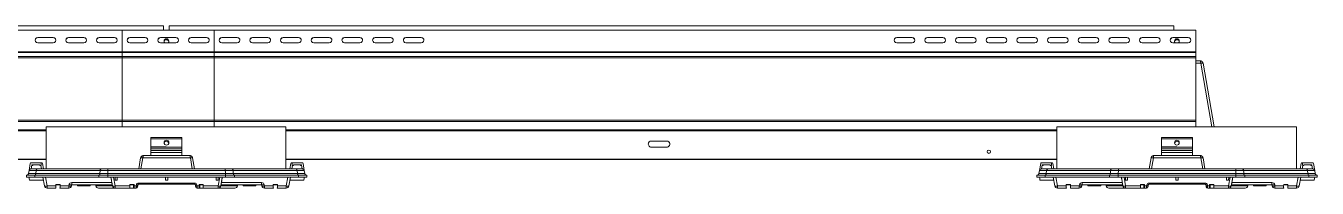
# Model space of a CAD drawing. Header units: inches. Extents: x 1518 to 2565, y 62 to 679.
# Drawn here: x 2321.6 to 2405.8, y 456 to 466.6 of the extents above; entities that cross this region are included whole.
import ezdxf

# ---------------------------------------------------------------- set-up
doc = ezdxf.new("R2010")
doc.units = ezdxf.units.IN
doc.header["$LTSCALE"] = 50
doc.header["$MEASUREMENT"] = 0
for name, color, linetype, lineweight in [('E2-ECOFEET', 254, 'Continuous', 5), ('ECOFEET', 254, 'Continuous', 5), ('TEXT', 1, 'Continuous', 20)]:
    doc.layers.add(name, color=color, linetype=linetype, lineweight=lineweight)

# ---------------------------------------------------------------- blocks, each defined once
blk = doc.blocks.new('Z1')
at = {"layer": 'ECOFEET', "color": 1, "linetype": 'Continuous'}
for p, q in [((193.871, -0.765), (192.871, -0.765)), ((195.871, -0.765), (194.871, -0.765)), ((197.871, -0.765), (196.871, -0.765)), ((199.871, -0.765), (198.871, -0.765)), ((201.871, -0.765), (200.871, -0.765)), ((203.871, -0.765), (202.871, -0.765)), ((205.871, -0.765), (204.871, -0.765)), ((207.871, -0.765), (206.871, -0.765)), ((209.871, -0.765), (208.871, -0.765)), ((211.871, -0.765), (210.871, -0.765)), ((213.871, -0.765), (212.871, -0.765)), ((215.871, -0.765), (214.871, -0.765)), ((217.871, -0.765), (216.871, -0.765)), ((249.871, -0.765), (248.871, -0.765)), ((251.871, -0.765), (250.871, -0.765)), ((253.871, -0.765), (252.871, -0.765)), ((255.871, -0.765), (254.871, -0.765)), ((257.871, -0.765), (256.871, -0.765)), ((259.871, -0.765), (258.871, -0.765)), ((261.871, -0.765), (260.871, -0.765)), ((263.871, -0.765), (262.871, -0.765)), ((265.871, -0.765), (264.871, -0.765)), ((267.871, -0.765), (266.871, -0.765)), ((134.371, -1.696), (204.371, -1.696)), ((204.371, -1.747), (134.371, -1.747)), ((134.371, -2.001), (204.371, -2.001)), ((204.371, -2.081), (134.371, -2.081)), ((198.371, -1.696), (268.371, -1.696)), ((268.371, -1.747), (198.371, -1.747)), ((198.371, -2.001), (268.371, -2.001)), ((268.371, -2.081), (198.371, -2.081)), ((268.371, -2.281), (268.649, -2.281)), ((134.371, -6.147), (204.371, -6.147)), ((204.371, -6.241), (134.371, -6.241)), ((198.371, -6.147), (268.371, -6.147)), ((268.371, -6.241), (198.371, -6.241)), ((143.174, -6.772), (193.424, -6.772)), ((193.424, -6.832), (143.174, -6.832)), ((200.246, -7.368), (202.266, -7.368)), ((209.049, -6.772), (259.299, -6.772)), ((259.299, -6.832), (209.049, -6.832)), ((266.121, -7.368), (268.141, -7.368)), ((200.246, -7.899), (202.266, -7.899)), ((200.246, -7.903), (202.266, -7.903)), ((200.246, -8.021), (202.266, -8.021)), ((200.246, -8.114), (202.266, -8.114)), ((200.246, -8.253), (202.266, -8.253)), ((202.266, -7.899), (202.266, -7.903)), ((202.266, -7.903), (202.266, -8.021)), ((202.266, -8.021), (202.266, -8.114)), ((254.899, -8.304), (254.843, -8.304)), ((266.121, -7.899), (268.141, -7.899)), ((266.121, -7.903), (268.141, -7.903)), ((266.121, -8.021), (268.141, -8.021)), ((266.121, -8.114), (268.141, -8.114)), ((266.121, -8.253), (268.141, -8.253)), ((268.141, -7.899), (268.141, -7.903)), ((268.141, -7.903), (268.141, -8.021)), ((268.141, -8.021), (268.141, -8.114)), ((193.424, -8.694), (143.174, -8.694)), ((193.424, -8.705), (143.174, -8.705)), ((192.439, -9.326), (192.482, -9.087)), ((192.531, -9.046), (192.952, -9.046)), ((193.064, -9.089), (193.106, -9.326)), ((193.089, -9.046), (193.088, -8.97)), ((193.233, -9.326), (193.168, -8.962)), ((199.761, -8.451), (202.774, -8.451)), ((259.299, -8.694), (209.049, -8.694)), ((259.299, -8.705), (209.049, -8.705)), ((209.303, -9.326), (209.367, -8.962)), ((209.471, -9.089), (209.429, -9.326)), ((209.446, -9.046), (209.448, -8.97)), ((210.004, -9.046), (209.583, -9.046)), ((210.096, -9.326), (210.054, -9.087)), ((258.314, -9.326), (258.357, -9.087)), ((258.406, -9.046), (258.827, -9.046)), ((258.939, -9.089), (258.981, -9.326)), ((258.964, -9.046), (258.963, -8.97)), ((259.108, -9.326), (259.043, -8.962)), ((265.636, -8.451), (268.649, -8.451)), ((275.178, -9.326), (275.242, -8.962)), ((275.346, -9.089), (275.304, -9.326)), ((275.321, -9.046), (275.323, -8.97)), ((275.879, -9.046), (275.458, -9.046)), ((275.971, -9.326), (275.929, -9.087)), ((192.422, -9.326), (192.833, -9.326)), ((258.297, -9.326), (258.708, -9.326)), ((194.317, -10.364), (194.045, -10.364)), ((196.138, -10.434), (196.139, -10.354)), ((197.911, -10.576), (198.876, -10.576)), ((198.883, -10.576), (198.877, -10.496)), ((199.149, -10.364), (198.878, -10.364)), ((199.101, -10.576), (199.1, -10.364)), ((199.15, -10.496), (199.143, -10.576)), ((203.156, -10.431), (203.144, -10.367)), ((203.243, -10.367), (203.254, -10.431)), ((203.385, -10.431), (203.254, -10.431)), ((203.392, -10.576), (203.385, -10.496)), ((203.657, -10.364), (203.386, -10.364)), ((203.434, -10.576), (203.435, -10.364)), ((203.659, -10.496), (203.652, -10.576)), ((203.659, -10.576), (204.624, -10.576)), ((206.396, -10.354), (206.397, -10.434)), ((206.924, -10.434), (206.926, -10.354)), ((207.456, -10.354), (207.461, -10.358)), ((208.218, -10.431), (207.646, -10.431)), ((207.646, -10.576), (207.646, -10.431)), ((207.646, -10.576), (208.217, -10.576)), ((208.224, -10.576), (208.217, -10.496)), ((208.217, -10.576), (208.224, -10.576)), ((208.49, -10.364), (208.219, -10.364)), ((260.192, -10.364), (259.92, -10.364)), ((262.013, -10.434), (262.014, -10.354)), ((263.786, -10.576), (264.751, -10.576)), ((264.758, -10.576), (264.752, -10.496)), ((265.024, -10.364), (264.753, -10.364)), ((264.976, -10.576), (264.975, -10.364)), ((265.025, -10.496), (265.018, -10.576)), ((269.031, -10.431), (269.019, -10.367)), ((269.118, -10.367), (269.129, -10.431)), ((269.26, -10.431), (269.129, -10.431)), ((269.267, -10.576), (269.26, -10.496)), ((269.532, -10.364), (269.261, -10.364)), ((269.309, -10.576), (269.31, -10.364)), ((269.534, -10.496), (269.527, -10.576)), ((269.534, -10.576), (270.499, -10.576)), ((272.271, -10.354), (272.272, -10.434)), ((272.799, -10.434), (272.801, -10.354)), ((273.331, -10.354), (273.336, -10.358)), ((274.093, -10.431), (273.521, -10.431)), ((273.521, -10.576), (273.521, -10.431)), ((273.521, -10.576), (274.092, -10.576)), ((274.099, -10.576), (274.092, -10.496)), ((274.092, -10.576), (274.099, -10.576)), ((274.365, -10.364), (274.094, -10.364))]:
    blk.add_line(p, q, dxfattribs=at)
for points in [[(204.371, -6.576), (204.371, -6.241), (204.371, -6.147), (204.371, -2.081), (204.371, -2.001), (204.371, -1.747), (204.371, -1.696), (204.371, -0.284), (134.371, -0.284), (134.371, -1.696), (134.371, -1.747), (134.371, -2.001), (134.371, -2.081), (134.371, -6.147), (134.371, -6.241), (134.371, -6.576)], [(135.559, -0.284), (135.559, 0), (201.059, 0), (201.059, -0.284)], [(268.371, -6.576), (268.371, -6.241), (268.371, -6.147), (268.371, -2.081), (268.371, -2.001), (268.371, -1.747), (268.371, -1.696), (268.371, -0.284), (198.371, -0.284), (198.371, -1.696), (198.371, -1.747), (198.371, -2.001), (198.371, -2.081), (198.371, -6.147), (198.371, -6.241), (198.371, -6.576)], [(201.434, -0.284), (201.434, 0), (266.934, 0), (266.934, -0.284)], [(269.418, -6.576), (268.689, -2.438), (268.371, -2.438)], [(193.424, -9.326), (193.424, -6.576), (209.049, -6.576), (209.049, -9.326)], [(259.299, -9.326), (259.299, -6.576), (274.924, -6.576), (274.924, -9.326)], [(232.871, -7.504), (233.871, -7.504), (233.871, -7.509)], [(200.246, -8.451), (200.246, -8.253), (200.246, -8.114), (200.246, -8.021), (200.246, -7.903), (200.246, -7.899), (200.246, -7.861)], [(202.266, -8.114), (202.266, -8.253), (202.266, -8.451)], [(266.121, -8.451), (266.121, -8.253), (266.121, -8.114), (266.121, -8.021), (266.121, -7.903), (266.121, -7.899), (266.121, -7.861)], [(268.141, -8.114), (268.141, -8.253), (268.141, -8.451)], [(192.377, -8.962), (192.294, -9.433), (192.26, -9.624)], [(193.119, -8.921), (193.038, -8.921), (192.426, -8.921)], [(202.94, -9.326), (202.813, -8.608), (199.722, -8.608), (199.595, -9.326)], [(209.416, -8.921), (209.498, -8.921), (210.109, -8.921)], [(210.158, -8.962), (210.241, -9.433), (210.275, -9.624)], [(258.252, -8.962), (258.169, -9.433), (258.135, -9.624)], [(258.994, -8.921), (258.913, -8.921), (258.301, -8.921)], [(268.815, -9.326), (268.688, -8.608), (265.597, -8.608), (265.47, -9.326)], [(275.291, -8.921), (275.373, -8.921), (275.984, -8.921)], [(276.033, -8.962), (276.116, -9.433), (276.15, -9.624)], [(194.043, -10.576), (193.473, -10.576), (193.473, -10.431), (193.371, -9.856)], [(197.442, -9.433), (197.432, -9.624), (205.103, -9.624)], [(197.442, -9.326), (205.093, -9.326), (205.093, -9.433)], [(197.902, -9.856), (197.904, -10.051), (198.043, -10.051), (198.045, -9.856)], [(201.196, -9.856), (201.198, -10.051), (201.337, -10.051), (201.339, -9.856)], [(204.49, -9.856), (204.492, -10.051), (204.631, -10.051), (204.633, -9.856)], [(205.093, -9.326), (205.539, -9.326), (209.702, -9.326), (210.113, -9.326)], [(209.164, -9.856), (209.062, -10.431), (209.062, -10.576), (208.492, -10.576)], [(259.918, -10.576), (259.348, -10.576), (259.348, -10.431), (259.246, -9.856)], [(263.317, -9.433), (263.307, -9.624), (270.978, -9.624)], [(263.317, -9.326), (270.968, -9.326), (270.968, -9.433)], [(263.777, -9.856), (263.779, -10.051), (263.918, -10.051), (263.92, -9.856)], [(267.071, -9.856), (267.073, -10.051), (267.212, -10.051), (267.214, -9.856)], [(270.365, -9.856), (270.367, -10.051), (270.506, -10.051), (270.508, -9.856)], [(270.968, -9.326), (271.414, -9.326), (275.577, -9.326), (275.988, -9.326)], [(275.039, -9.856), (274.937, -10.431), (274.937, -10.576), (274.367, -10.576)], [(194.317, -10.431), (194.316, -10.344), (194.045, -10.344), (194.045, -10.431)], [(194.318, -10.576), (194.889, -10.576), (194.889, -10.431)], [(195.609, -10.354), (195.611, -10.434), (195.461, -10.434), (195.459, -10.354)], [(195.611, -10.434), (196.138, -10.434), (196.288, -10.434), (196.289, -10.354)], [(207.076, -10.354), (207.074, -10.434), (206.924, -10.434), (206.397, -10.434), (206.247, -10.434), (206.246, -10.354)], [(208.49, -10.431), (208.49, -10.344), (208.219, -10.344), (208.218, -10.431)], [(260.192, -10.431), (260.191, -10.344), (259.92, -10.344), (259.92, -10.431)], [(260.193, -10.576), (260.764, -10.576), (260.764, -10.431)], [(261.484, -10.354), (261.486, -10.434), (261.336, -10.434), (261.334, -10.354)], [(261.486, -10.434), (262.013, -10.434), (262.163, -10.434), (262.164, -10.354)], [(272.951, -10.354), (272.949, -10.434), (272.799, -10.434), (272.272, -10.434), (272.122, -10.434), (272.121, -10.354)], [(274.365, -10.431), (274.365, -10.344), (274.094, -10.344), (274.093, -10.431)]]:
    blk.add_lwpolyline(points, dxfattribs=at)
for points in [[(192.699, -0.94, -0.414483), (192.871, -0.77), (193.871, -0.77, -0.414491), (194.043, -0.94)], [(193.871, -0.77), (193.871, -0.765, -1.008779), (193.871, -1.105), (192.871, -1.105, -1.008762), (192.871, -0.765), (192.871, -0.77)], [(194.699, -0.94, -0.414491), (194.871, -0.77), (195.871, -0.77, -0.414491), (196.043, -0.94)], [(194.871, -0.77), (194.871, -0.765, 1.00878), (194.871, -1.105), (195.871, -1.105, 1.008779), (195.871, -0.765), (195.871, -0.77)], [(196.699, -0.94, -0.414533), (196.871, -0.77), (197.871, -0.77, -0.414483), (198.043, -0.94)], [(197.871, -0.77), (197.871, -0.765, -1.008761), (197.871, -1.105), (196.871, -1.105, -1.00878), (196.871, -0.765), (196.871, -0.77)], [(198.699, -0.94, -0.414483), (198.871, -0.77), (199.871, -0.77, -0.414533), (200.043, -0.94)], [(199.871, -0.77), (199.871, -0.765, -1.008779), (199.871, -1.105), (198.871, -1.105, -1.008762), (198.871, -0.765), (198.871, -0.77)], [(200.699, -0.94, -0.414491), (200.871, -0.77), (201.871, -0.77, -0.414491), (202.043, -0.94)], [(201.871, -0.77), (201.871, -0.765, -1.008779), (201.871, -1.105), (200.871, -1.105, -1.00878), (200.871, -0.765), (200.871, -0.77)], [(202.699, -0.94, -0.414491), (202.871, -0.77), (203.871, -0.77, -0.414483), (204.043, -0.94)], [(203.871, -0.77), (203.871, -0.765, -1.008761), (203.871, -1.105), (202.871, -1.105, -1.00878), (202.871, -0.765), (202.871, -0.77)], [(204.699, -0.94, -0.414533), (204.871, -0.77), (205.871, -0.77, -0.414533), (206.043, -0.94)], [(204.871, -0.77), (204.871, -0.765, 1.00878), (204.871, -1.105), (205.871, -1.105, 1.008779), (205.871, -0.765), (205.871, -0.77)], [(206.699, -0.94, -0.414483), (206.871, -0.77), (207.871, -0.77, -0.414491), (208.043, -0.94)], [(207.871, -0.77), (207.871, -0.765, -1.008779), (207.871, -1.105), (206.871, -1.105, -1.008762), (206.871, -0.765), (206.871, -0.77)], [(208.699, -0.94, -0.414491), (208.871, -0.77), (209.871, -0.77, -0.414491), (210.043, -0.94)], [(209.871, -0.77), (209.871, -0.765, -1.008779), (209.871, -1.105), (208.871, -1.105, -1.00878), (208.871, -0.765), (208.871, -0.77)], [(210.699, -0.94, -0.414533), (210.871, -0.77), (211.871, -0.77, -0.414483), (212.043, -0.94)], [(211.871, -0.77), (211.871, -0.765, -1.008761), (211.871, -1.105), (210.871, -1.105, -1.00878), (210.871, -0.765), (210.871, -0.77)], [(212.699, -0.94, -0.414483), (212.871, -0.77), (213.871, -0.77, -0.414533), (214.043, -0.94)], [(213.871, -0.77), (213.871, -0.765, -1.008779), (213.871, -1.105), (212.871, -1.105, -1.008762), (212.871, -0.765), (212.871, -0.77)], [(214.699, -0.94, -0.414491), (214.871, -0.77), (215.871, -0.77, -0.414491), (216.043, -0.94)], [(215.871, -0.77), (215.871, -0.765, -1.008779), (215.871, -1.105), (214.871, -1.105, -1.00878), (214.871, -0.765), (214.871, -0.77)], [(216.699, -0.94, -0.414491), (216.871, -0.77), (217.871, -0.77, -0.414483), (218.043, -0.94)], [(217.871, -0.77), (217.871, -0.765, -1.008761), (217.871, -1.105), (216.871, -1.105, -1.00878), (216.871, -0.765), (216.871, -0.77)], [(248.699, -0.94, -0.414441), (248.871, -0.77), (249.871, -0.77, -0.414525), (250.043, -0.94)], [(249.871, -0.77), (249.871, -0.765, -1.008752), (249.871, -1.105), (248.871, -1.105, -1.008753), (248.871, -0.765), (248.871, -0.77)], [(250.699, -0.94, -0.414521), (250.871, -0.77), (251.871, -0.77, -0.414541), (252.043, -0.94)], [(251.871, -0.77), (251.871, -0.765, -1.008807), (251.871, -1.105), (250.871, -1.105, -1.008789), (250.871, -0.765), (250.871, -0.77)], [(252.699, -0.94, -0.414541), (252.871, -0.77), (253.871, -0.77, -0.414441), (254.043, -0.94)], [(253.871, -0.77), (253.871, -0.765, -1.008752), (253.871, -1.105), (252.871, -1.105, -1.008808), (252.871, -0.765), (252.871, -0.77)], [(254.699, -0.94, -0.414441), (254.871, -0.77), (255.871, -0.77, -0.414541), (256.043, -0.94)], [(255.871, -0.77), (255.871, -0.765, -1.008807), (255.871, -1.105), (254.871, -1.105, -1.008753), (254.871, -0.765), (254.871, -0.77)], [(256.699, -0.94, -0.414541), (256.871, -0.77), (257.871, -0.77, -0.414521), (258.043, -0.94)], [(257.871, -0.77), (257.871, -0.765, -1.008788), (257.871, -1.105), (256.871, -1.105, -1.008808), (256.871, -0.765), (256.871, -0.77)], [(258.699, -0.94, -0.414525), (258.871, -0.77), (259.871, -0.77, -0.414441), (260.043, -0.94)], [(259.871, -0.77), (259.871, -0.765, -1.008752), (259.871, -1.105), (258.871, -1.105, -1.008753), (258.871, -0.765), (258.871, -0.77)], [(260.699, -0.94, -0.414441), (260.871, -0.77), (261.871, -0.77, -0.414541), (262.043, -0.94)], [(261.871, -0.77), (261.871, -0.765, -1.008807), (261.871, -1.105), (260.871, -1.105, -1.008753), (260.871, -0.765), (260.871, -0.77)], [(262.699, -0.94, -0.414541), (262.871, -0.77), (263.871, -0.77, -0.414441), (264.043, -0.94)], [(263.871, -0.77), (263.871, -0.765, -1.00877), (263.871, -1.105), (262.871, -1.105, -1.008808), (262.871, -0.765), (262.871, -0.77)], [(264.699, -0.94, -0.414525), (264.871, -0.77), (265.871, -0.77, -0.414525), (266.043, -0.94)], [(265.871, -0.77), (265.871, -0.765, -1.008752), (265.871, -1.105), (264.871, -1.105, -1.008753), (264.871, -0.765), (264.871, -0.77)], [(266.699, -0.94, -0.414441), (266.871, -0.77), (267.871, -0.77, -0.414541), (268.043, -0.94)], [(267.871, -0.77), (267.871, -0.765, -1.008807), (267.871, -1.105), (266.871, -1.105, -1.008771), (266.871, -0.765), (266.871, -0.77)], [(268.689, -2.438, -0.163156), (268.836, -2.438), (269.566, -6.576)], [(233.871, -7.504, -1.009276), (233.871, -7.906), (232.871, -7.906, -1.009276), (232.871, -7.504), (232.871, -7.509)], [(232.668, -7.71, -0.414213), (232.871, -7.509), (233.871, -7.509, -0.414213), (234.074, -7.71)], [(192.481, -9.089, 0.414431), (192.55, -9.071, -0.267949), (192.593, -9.046)], [(193.089, -9.046, -0.767327), (192.996, -9.071, 0.267949), (192.952, -9.046)], [(199.447, -9.326), (199.574, -8.608, -0.163144), (199.722, -8.608)], [(202.813, -8.608, -0.163144), (202.961, -8.608), (203.088, -9.326)], [(209.446, -9.046, 0.767327), (209.54, -9.071, -0.267949), (209.583, -9.046)], [(210.054, -9.089, -0.414431), (209.986, -9.071, 0.267949), (209.942, -9.046)], [(258.356, -9.089, 0.414431), (258.425, -9.071, -0.267949), (258.468, -9.046)], [(258.964, -9.046, -0.767327), (258.871, -9.071, 0.267949), (258.827, -9.046)], [(265.322, -9.326), (265.449, -8.608, -0.163152), (265.597, -8.608)], [(268.688, -8.608, -0.163152), (268.836, -8.608), (268.963, -9.326)], [(275.321, -9.046, 0.767327), (275.415, -9.071, -0.267949), (275.458, -9.046)], [(275.929, -9.089, -0.414431), (275.861, -9.071, 0.267949), (275.817, -9.046)], [(197.637, -9.856), (197.739, -10.431), (196.651, -10.431, 0.364125), (196.823, -10.576), (197.911, -10.576), (197.911, -10.431), (197.809, -9.856)], [(204.726, -9.856), (204.624, -10.431), (204.624, -10.576), (205.712, -10.576, 0.364125), (205.884, -10.431), (204.797, -10.431), (204.898, -9.856)], [(263.512, -9.856), (263.614, -10.431), (262.526, -10.431, 0.364126), (262.698, -10.576), (263.786, -10.576), (263.786, -10.431), (263.684, -9.856)], [(270.601, -9.856), (270.499, -10.431), (270.499, -10.576), (271.587, -10.576, 0.364078), (271.759, -10.431), (270.672, -10.431), (270.773, -9.856)], [(195.074, -10.358), (195.079, -10.354), (195.079, -10.21), (197.695, -10.21, -0.163366), (197.699, -10.21)], [(195.079, -10.354), (197.72, -10.354, -0.364538), (197.725, -10.358), (196.675, -10.358, 0.36343), (196.67, -10.354)], [(196.637, -10.354), (196.651, -10.431, 0.105729), (196.651, -10.431), (196.637, -10.354)], [(205.865, -10.354, 0.364271), (205.86, -10.358), (204.81, -10.358, -0.364224), (204.815, -10.354), (207.456, -10.354), (207.456, -10.21), (204.841, -10.21, 0.163099), (204.836, -10.21)], [(205.898, -10.354), (205.884, -10.431, 0.105729), (205.885, -10.431), (205.898, -10.354)], [(260.949, -10.358), (260.954, -10.354), (260.954, -10.21), (263.57, -10.21, -0.163135), (263.574, -10.21)], [(260.954, -10.354), (263.595, -10.354, -0.364809), (263.6, -10.358), (262.55, -10.358, 0.363127), (262.545, -10.354)], [(262.512, -10.354), (262.526, -10.431, 0.105387), (262.526, -10.431), (262.512, -10.354)], [(271.74, -10.354, 0.364809), (271.735, -10.358), (270.685, -10.358, -0.364182), (270.69, -10.354), (273.331, -10.354), (273.331, -10.21), (270.716, -10.21, 0.162762), (270.711, -10.21)], [(271.773, -10.354), (271.759, -10.431, 0.107436), (271.76, -10.431), (271.773, -10.354)]]:
    blk.add_lwpolyline(points, format="xyb", dxfattribs=at)
for points in [[(200.246, -7.861), (200.246, -7.368), (200.246, -7.283), (202.266, -7.283), (202.266, -7.368), (202.266, -7.861), (202.266, -7.899)], [(266.121, -7.861), (266.121, -7.368), (266.121, -7.283), (268.141, -7.283), (268.141, -7.368), (268.141, -7.861), (268.141, -7.899)], [(203.095, -10.243), (203.095, -10.326), (199.44, -10.326), (199.44, -10.243)], [(268.97, -10.243), (268.97, -10.326), (265.315, -10.326), (265.315, -10.243)]]:
    blk.add_lwpolyline(points, close=True, dxfattribs=at)
at = {"layer": 'ECOFEET', "color": 1, "linetype": 'Continuous', "flags": 128}
for points in [[(196.92, -9.624), (196.917, -9.645), (196.912, -9.666), (196.905, -9.684), (196.897, -9.7), (196.888, -9.713), (196.877, -9.723), (196.866, -9.729), (196.854, -9.731), (192.667, -9.731), (192.679, -9.729), (192.69, -9.723), (192.7, -9.713), (192.71, -9.7), (192.718, -9.684), (192.725, -9.666), (192.729, -9.645), (192.732, -9.624), (192.766, -9.433)], [(192.732, -9.624), (196.92, -9.624), (196.929, -9.433), (196.932, -9.412), (196.937, -9.391), (196.944, -9.372), (196.952, -9.356), (196.962, -9.343), (196.973, -9.334), (196.984, -9.328), (196.996, -9.326), (192.833, -9.326), (192.821, -9.328), (192.809, -9.334), (192.799, -9.343), (192.789, -9.356), (192.781, -9.372), (192.774, -9.391), (192.769, -9.412), (192.766, -9.433), (196.929, -9.433)], [(193.199, -9.856), (193.301, -10.431), (193.305, -10.436), (193.315, -10.44), (193.331, -10.443), (193.353, -10.443), (193.379, -10.443), (193.408, -10.44), (193.44, -10.436), (193.473, -10.431), (194.045, -10.431), (194.044, -10.465), (194.044, -10.496), (194.044, -10.523), (194.044, -10.546), (194.044, -10.562), (194.043, -10.573), (194.043, -10.576), (194.051, -10.576), (194.044, -10.496)], [(205.539, -9.326), (205.551, -9.328), (205.562, -9.334), (205.573, -9.343), (205.583, -9.356), (205.591, -9.372), (205.598, -9.391), (205.603, -9.412), (205.606, -9.433), (209.769, -9.433)], [(205.615, -9.624), (205.618, -9.645), (205.623, -9.666), (205.63, -9.684), (205.638, -9.7), (205.647, -9.713), (205.658, -9.723), (205.669, -9.729), (205.681, -9.731), (209.868, -9.731), (209.869, -9.856)], [(209.336, -9.856), (209.235, -10.431), (209.23, -10.436), (209.22, -10.44), (209.204, -10.443), (209.182, -10.443), (209.156, -10.443), (209.127, -10.44), (209.095, -10.436), (209.062, -10.431), (208.49, -10.431), (208.491, -10.461), (208.491, -10.489), (208.491, -10.513), (208.491, -10.535), (208.491, -10.553), (208.492, -10.565), (208.492, -10.573), (208.492, -10.576), (208.484, -10.576), (208.491, -10.496)], [(209.702, -9.326), (209.714, -9.328), (209.726, -9.334), (209.736, -9.343), (209.746, -9.356), (209.754, -9.372), (209.761, -9.391), (209.766, -9.412), (209.769, -9.433), (209.803, -9.624)], [(262.795, -9.624), (262.792, -9.645), (262.787, -9.666), (262.78, -9.684), (262.772, -9.7), (262.763, -9.713), (262.752, -9.723), (262.741, -9.729), (262.729, -9.731), (258.542, -9.731), (258.554, -9.729), (258.565, -9.723), (258.575, -9.713), (258.585, -9.7), (258.593, -9.684), (258.6, -9.666), (258.604, -9.645), (258.607, -9.624), (258.641, -9.433)], [(258.607, -9.624), (262.795, -9.624), (262.804, -9.433), (262.807, -9.412), (262.812, -9.391), (262.819, -9.372), (262.827, -9.356), (262.837, -9.343), (262.848, -9.334), (262.859, -9.328), (262.871, -9.326), (258.708, -9.326), (258.696, -9.328), (258.684, -9.334), (258.674, -9.343), (258.664, -9.356), (258.656, -9.372), (258.649, -9.391), (258.644, -9.412), (258.641, -9.433), (262.804, -9.433)], [(259.074, -9.856), (259.176, -10.431), (259.18, -10.436), (259.19, -10.44), (259.206, -10.443), (259.228, -10.443), (259.254, -10.443), (259.283, -10.44), (259.315, -10.436), (259.348, -10.431), (259.92, -10.431), (259.919, -10.465), (259.919, -10.496), (259.919, -10.523), (259.919, -10.546), (259.919, -10.562), (259.918, -10.573), (259.918, -10.576), (259.926, -10.576), (259.919, -10.496)], [(271.414, -9.326), (271.426, -9.328), (271.437, -9.334), (271.448, -9.343), (271.458, -9.356), (271.466, -9.372), (271.473, -9.391), (271.478, -9.412), (271.481, -9.433), (275.644, -9.433)], [(275.211, -9.856), (275.11, -10.431), (275.105, -10.436), (275.095, -10.44), (275.079, -10.443), (275.057, -10.443), (275.031, -10.443), (275.002, -10.44), (274.97, -10.436), (274.937, -10.431), (274.365, -10.431), (274.366, -10.461), (274.366, -10.489), (274.366, -10.513), (274.366, -10.535), (274.366, -10.553), (274.367, -10.565), (274.367, -10.573), (274.367, -10.576), (274.359, -10.576), (274.366, -10.496)], [(275.577, -9.326), (275.589, -9.328), (275.601, -9.334), (275.611, -9.343), (275.621, -9.356), (275.629, -9.372), (275.636, -9.391), (275.641, -9.412), (275.644, -9.433), (275.678, -9.624)], [(194.318, -10.496), (194.311, -10.576), (194.318, -10.576), (194.318, -10.573), (194.318, -10.565), (194.318, -10.553), (194.318, -10.535), (194.318, -10.513), (194.318, -10.489), (194.317, -10.461), (194.317, -10.431), (194.889, -10.431), (194.902, -10.358), (194.935, -10.364), (194.967, -10.367), (194.996, -10.37), (195.022, -10.37), (195.043, -10.37), (195.06, -10.367), (195.07, -10.364), (195.074, -10.358), (195.061, -10.431), (195.057, -10.436), (195.047, -10.44), (195.03, -10.443), (195.009, -10.443), (194.983, -10.443), (194.954, -10.44), (194.922, -10.436), (194.889, -10.431)], [(197.739, -10.431), (197.743, -10.436), (197.753, -10.44), (197.769, -10.443), (197.791, -10.443), (197.817, -10.443), (197.846, -10.44), (197.878, -10.436), (197.911, -10.431), (198.877, -10.431), (198.877, -10.465), (198.877, -10.496), (198.876, -10.523), (198.876, -10.546), (198.876, -10.562), (198.876, -10.573), (198.876, -10.576), (198.883, -10.576), (199.101, -10.576), (199.143, -10.576), (199.151, -10.576), (199.151, -10.573), (199.151, -10.562), (199.151, -10.546), (199.15, -10.523), (199.15, -10.496), (199.15, -10.465), (199.15, -10.431), (199.149, -10.344), (198.878, -10.344), (198.877, -10.431)], [(199.151, -10.576), (199.27, -10.576), (199.27, -10.573), (199.271, -10.565), (199.272, -10.553), (199.273, -10.535), (199.275, -10.513), (199.277, -10.489), (199.279, -10.461), (199.281, -10.431), (199.15, -10.431)], [(204.797, -10.431), (204.792, -10.436), (204.782, -10.44), (204.766, -10.443), (204.744, -10.443), (204.718, -10.443), (204.689, -10.44), (204.657, -10.436), (204.624, -10.431), (203.658, -10.431)], [(208.217, -10.576), (208.217, -10.573), (208.217, -10.562), (208.217, -10.546), (208.217, -10.523), (208.217, -10.496), (208.218, -10.465), (208.218, -10.431)], [(260.764, -10.431), (260.777, -10.358), (260.81, -10.364), (260.842, -10.367), (260.871, -10.37), (260.897, -10.37), (260.918, -10.37), (260.935, -10.367), (260.945, -10.364), (260.949, -10.358), (260.936, -10.431), (260.932, -10.436), (260.922, -10.44), (260.905, -10.443), (260.884, -10.443), (260.858, -10.443), (260.829, -10.44), (260.797, -10.436), (260.764, -10.431), (260.192, -10.431), (260.193, -10.576), (260.186, -10.576), (260.193, -10.496)], [(263.614, -10.431), (263.618, -10.436), (263.628, -10.44), (263.644, -10.443), (263.666, -10.443), (263.692, -10.443), (263.721, -10.44), (263.753, -10.436), (263.786, -10.431), (264.752, -10.431), (264.752, -10.465), (264.752, -10.496), (264.751, -10.523), (264.751, -10.546), (264.751, -10.562), (264.751, -10.573), (264.751, -10.576), (264.758, -10.576), (264.976, -10.576), (265.018, -10.576), (265.026, -10.576), (265.026, -10.573), (265.026, -10.562), (265.026, -10.546), (265.025, -10.523), (265.025, -10.496), (265.025, -10.465), (265.025, -10.431), (265.024, -10.344), (264.753, -10.344), (264.752, -10.431)], [(265.026, -10.576), (265.145, -10.576), (265.145, -10.573), (265.146, -10.565), (265.147, -10.553), (265.148, -10.535), (265.15, -10.513), (265.151, -10.489), (265.154, -10.461), (265.156, -10.431), (265.025, -10.431)], [(270.672, -10.431), (270.667, -10.436), (270.657, -10.44), (270.641, -10.443), (270.619, -10.443), (270.593, -10.443), (270.564, -10.44), (270.532, -10.436), (270.499, -10.431), (269.533, -10.431)], [(274.092, -10.576), (274.092, -10.573), (274.092, -10.562), (274.092, -10.546), (274.092, -10.523), (274.092, -10.496), (274.093, -10.465), (274.093, -10.431)]]:
    blk.add_lwpolyline(points, dxfattribs=at)
for points in [[(199.379, -10.431), (199.391, -10.367, -0.163136), (199.292, -10.367), (199.281, -10.431, 0.163137), (199.379, -10.431), (199.377, -10.444), (199.375, -10.456), (199.373, -10.467), (199.371, -10.476), (199.37, -10.483), (199.369, -10.489), (199.369, -10.492), (199.368, -10.493)], [(203.167, -10.493), (203.166, -10.492), (203.166, -10.487), (203.164, -10.48), (203.163, -10.471), (203.161, -10.459), (203.158, -10.446), (203.156, -10.431, 0.163137), (203.254, -10.431), (203.257, -10.465), (203.259, -10.496), (203.261, -10.523), (203.263, -10.546), (203.264, -10.562), (203.265, -10.573), (203.265, -10.576), (203.384, -10.576)], [(265.254, -10.431), (265.266, -10.367, -0.163162), (265.167, -10.367), (265.156, -10.431, 0.163119), (265.254, -10.431), (265.252, -10.444), (265.25, -10.456), (265.248, -10.467), (265.246, -10.476), (265.245, -10.483), (265.244, -10.489), (265.244, -10.492), (265.243, -10.493)], [(269.042, -10.493, 0.000447), (269.031, -10.431, 0.163127), (269.129, -10.431), (269.132, -10.465), (269.134, -10.496), (269.136, -10.523), (269.138, -10.546), (269.139, -10.562), (269.14, -10.573), (269.14, -10.576), (269.259, -10.576)]]:
    blk.add_lwpolyline(points, format="xyb", dxfattribs=at)
for points in [[(203.652, -10.576), (203.434, -10.576), (203.392, -10.576), (203.384, -10.576), (203.384, -10.573), (203.384, -10.562), (203.384, -10.546), (203.385, -10.523), (203.385, -10.496), (203.385, -10.465), (203.385, -10.431), (203.386, -10.344), (203.657, -10.344), (203.658, -10.431), (203.658, -10.465), (203.659, -10.496), (203.659, -10.523), (203.659, -10.546), (203.659, -10.562), (203.659, -10.573), (203.659, -10.576)], [(207.474, -10.431), (207.461, -10.358), (207.465, -10.364), (207.476, -10.367), (207.492, -10.37), (207.513, -10.37), (207.539, -10.37), (207.568, -10.367), (207.6, -10.364), (207.633, -10.358), (207.646, -10.431), (207.613, -10.436), (207.581, -10.44), (207.552, -10.443), (207.526, -10.443), (207.505, -10.443), (207.488, -10.44), (207.478, -10.436)], [(269.527, -10.576), (269.309, -10.576), (269.267, -10.576), (269.259, -10.576), (269.259, -10.573), (269.259, -10.562), (269.259, -10.546), (269.26, -10.523), (269.26, -10.496), (269.26, -10.465), (269.26, -10.431), (269.261, -10.344), (269.532, -10.344), (269.533, -10.431), (269.533, -10.465), (269.534, -10.496), (269.534, -10.523), (269.534, -10.546), (269.534, -10.562), (269.534, -10.573), (269.534, -10.576)], [(273.349, -10.431), (273.336, -10.358), (273.34, -10.364), (273.351, -10.367), (273.367, -10.37), (273.388, -10.37), (273.414, -10.37), (273.443, -10.367), (273.475, -10.364), (273.508, -10.358), (273.521, -10.431), (273.488, -10.436), (273.456, -10.44), (273.427, -10.443), (273.401, -10.443), (273.38, -10.443), (273.363, -10.44), (273.353, -10.436)]]:
    blk.add_lwpolyline(points, close=True, dxfattribs=at)
at = {"layer": 'ECOFEET', "color": 1, "linetype": 'Continuous'}
for centre, radius in [((201.256, -7.613), 0.156), ((267.131, -7.613), 0.156), ((254.872, -8.199), 0.109)]:
    blk.add_circle(centre, radius, dxfattribs=at)
for centre, radius, start, end in [((201.256, -1), 0.156, 317.72116, 222.27884), ((201.256, -1.061), 0.157, 11.55633, 168.44367), ((267.131, -1), 0.156, 317.71968, 222.28032), ((267.131, -1.061), 0.157, 11.55594, 168.44406), ((201.256, -7.675), 0.157, 11.55809, 168.44191), ((267.131, -7.675), 0.157, 11.556, 168.444), ((254.871, -8.205), 0.11, 1.80861, 178.19139), ((192.426, -8.971), 0.05, 90, 170), ((192.531, -9.096), 0.05, 90, 170), ((193.038, -8.971), 0.05, 1, 90), ((193.119, -8.971), 0.05, 10, 90), ((209.416, -8.971), 0.05, 90, 170), ((209.498, -8.971), 0.05, 90, 179), ((210.004, -9.096), 0.05, 10, 90), ((210.109, -8.971), 0.05, 10, 90), ((258.301, -8.971), 0.05, 90, 170), ((258.406, -9.096), 0.05, 90, 170), ((258.913, -8.971), 0.05, 1, 90), ((258.994, -8.971), 0.05, 10, 90), ((275.291, -8.971), 0.05, 90, 170), ((275.373, -8.971), 0.05, 90, 179), ((275.879, -9.096), 0.05, 10, 90), ((275.984, -8.971), 0.05, 10, 90), ((193.473, -10.401), 0.175, 190, 270), ((194.889, -10.401), 0.175, 270, 350), ((195.079, -10.39), 0.18, 90, 170), ((196.823, -10.401), 0.175, 190, 270), ((197.911, -10.401), 0.175, 190, 270), ((199.27, -10.476), 0.1, 270, 350), ((199.44, -10.393), 0.15, 90, 170), ((199.44, -10.376), 0.05, 90, 170), ((203.095, -10.393), 0.15, 10, 90), ((203.095, -10.376), 0.05, 10, 90), ((203.194, -10.22), 0.155, 251.47004, 288.52996), ((203.265, -10.476), 0.1, 190, 270), ((204.624, -10.401), 0.175, 270, 350), ((205.712, -10.401), 0.175, 270, 350), ((207.456, -10.39), 0.18, 10, 90), ((207.646, -10.401), 0.175, 190, 270), ((209.062, -10.401), 0.175, 270, 350), ((259.348, -10.401), 0.175, 190, 270), ((260.764, -10.401), 0.175, 270, 350), ((260.954, -10.39), 0.18, 90, 170), ((262.698, -10.401), 0.175, 190, 270), ((263.786, -10.401), 0.175, 190, 270), ((265.145, -10.476), 0.1, 270, 350), ((265.315, -10.393), 0.15, 90, 170), ((265.315, -10.376), 0.05, 90, 170), ((268.97, -10.393), 0.15, 10, 90), ((268.97, -10.376), 0.05, 10, 90), ((269.069, -10.22), 0.155, 251.46803, 288.53197), ((269.14, -10.476), 0.1, 190, 270), ((270.499, -10.401), 0.175, 270, 350), ((271.587, -10.401), 0.175, 270, 350), ((273.331, -10.39), 0.18, 10, 90), ((273.521, -10.401), 0.175, 190, 270), ((274.937, -10.401), 0.175, 270, 350)]:
    blk.add_arc(centre, radius, start, end, dxfattribs=at)
for centre, major_axis, ratio, start_param, end_param in [((197.442, -9.601), (1.002, 0.006), 0.022477, 4.163838, 4.702548), ((197.449, -9.456), (1.001, -0.006), 0.022506, 1.57841, 2.11712), ((205.086, -9.456), (1.001, 0.006), 0.022506, 1.024473, 1.563183), ((205.093, -9.601), (1.002, -0.006), 0.022477, 4.72223, 5.26094), ((263.317, -9.601), (1.002, 0.006), 0.022477, 4.163838, 4.702548), ((263.324, -9.456), (1.001, -0.006), 0.022506, 1.57841, 2.11712), ((270.961, -9.456), (1.001, 0.006), 0.022506, 1.024473, 1.563183), ((270.968, -9.601), (1.002, -0.006), 0.022477, 4.72223, 5.26094), ((196.643, -10.178), (-0.032, 0.18), 0.066145, 2.915175, 3.12985), ((197.688, -10.179), (-0.032, 0.175), 0.067915, 3.129188, 3.173168), ((197.693, -10.178), (-0.032, 0.18), 0.066145, 3.12985, 3.174759), ((204.842, -10.178), (0.032, 0.18), 0.066145, 3.108426, 3.153335), ((204.847, -10.179), (0.032, 0.175), 0.067915, 3.110017, 3.153997), ((205.892, -10.178), (0.032, 0.18), 0.066145, 3.153335, 3.36801), ((262.518, -10.178), (-0.032, 0.18), 0.066145, 2.915175, 3.12985), ((263.563, -10.179), (-0.032, 0.175), 0.067915, 3.129188, 3.173168), ((263.568, -10.178), (-0.032, 0.18), 0.066145, 3.12985, 3.174759), ((270.717, -10.178), (0.032, 0.18), 0.066145, 3.108426, 3.153335), ((270.722, -10.179), (0.032, 0.175), 0.067915, 3.110017, 3.153997), ((271.767, -10.178), (0.032, 0.18), 0.066145, 3.153335, 3.36801)]:
    blk.add_ellipse(centre, major_axis=major_axis, ratio=ratio, start_param=start_param, end_param=end_param, dxfattribs=at)
for points, weights, knots in [([(268.689, -2.438), (268.683, -2.281), (268.649, -2.281), (268.809, -2.281), (268.836, -2.438)], [1, 0.766044443119, 1, 0.766044443119, 1], [0, 0, 0, 1.396263, 1.396263, 2.792527, 2.792527, 2.792527]), ([(199.574, -8.608), (199.602, -8.451), (199.761, -8.451), (199.727, -8.451), (199.722, -8.608)], [1, 0.766044443119, 1, 0.766044443119, 1], [0, 0, 0, 1.396263, 1.396263, 2.792527, 2.792527, 2.792527]), ([(202.813, -8.608), (202.808, -8.451), (202.774, -8.451), (202.934, -8.451), (202.961, -8.608)], [1, 0.766044443119, 1, 0.766044443119, 1], [0, 0, 0, 1.396263, 1.396263, 2.792527, 2.792527, 2.792527]), ([(265.449, -8.608), (265.477, -8.451), (265.636, -8.451), (265.602, -8.451), (265.597, -8.608)], [1, 0.766044443119, 1, 0.766044443119, 1], [0, 0, 0, 1.396263, 1.396263, 2.792527, 2.792527, 2.792527]), ([(268.688, -8.608), (268.683, -8.451), (268.649, -8.451), (268.809, -8.451), (268.836, -8.608)], [1, 0.766044443119, 1, 0.766044443119, 1], [0, 0, 0, 1.396263, 1.396263, 2.792527, 2.792527, 2.792527]), ([(192.134, -9.731), (192.241, -9.729), (192.26, -9.624), (192.259, -9.63), (192.732, -9.624)], [1, 0.771412622063, 1, 0.876010857755, 1], [0, 0, 0, 1.379476, 1.379476, 2.386014, 2.386014, 2.386014]), ([(192.766, -9.433), (192.295, -9.427), (192.294, -9.433), (192.313, -9.326), (192.422, -9.326)], [1, 0.876010857755, 1, 0.766044443119, 1], [0, 0, 0, 1.006537, 1.006537, 2.4028, 2.4028, 2.4028]), ([(210.113, -9.326), (210.223, -9.326), (210.241, -9.433), (210.24, -9.427), (209.769, -9.433)], [1, 0.766044443119, 1, 0.876010857755, 1], [0, 0, 0, 1.396263, 1.396263, 2.4028, 2.4028, 2.4028]), ([(209.803, -9.624), (210.276, -9.63), (210.275, -9.624), (210.294, -9.729), (210.401, -9.731)], [1, 0.876010857755, 1, 0.771412622063, 1], [0, 0, 0, 1.006537, 1.006537, 2.386014, 2.386014, 2.386014]), ([(258.009, -9.731), (258.116, -9.729), (258.135, -9.624), (258.134, -9.63), (258.607, -9.624)], [1, 0.771412622063, 1, 0.876010857755, 1], [0, 0, 0, 1.379476, 1.379476, 2.386014, 2.386014, 2.386014]), ([(258.641, -9.433), (258.17, -9.427), (258.169, -9.433), (258.188, -9.326), (258.297, -9.326)], [1, 0.876010857755, 1, 0.766044443119, 1], [0, 0, 0, 1.006537, 1.006537, 2.4028, 2.4028, 2.4028]), ([(275.988, -9.326), (276.098, -9.326), (276.116, -9.433), (276.115, -9.427), (275.644, -9.433)], [1, 0.766044443119, 1, 0.876010857755, 1], [0, 0, 0, 1.396263, 1.396263, 2.4028, 2.4028, 2.4028]), ([(275.678, -9.624), (276.151, -9.63), (276.15, -9.624), (276.169, -9.729), (276.276, -9.731)], [1, 0.876010857755, 1, 0.771412622063, 1], [0, 0, 0, 1.006537, 1.006537, 2.386014, 2.386014, 2.386014])]:
    blk.add_rational_spline(points, weights, degree=2, knots=knots, dxfattribs=at)
for points, knots in [([(192.666, -9.856), (192.65, -9.856), (192.618, -9.856), (192.574, -9.856), (192.528, -9.856), (192.485, -9.856), (192.456, -9.856), (192.444, -9.856), (192.431, -9.856), (192.405, -9.856), (192.371, -9.856), (192.336, -9.856), (192.304, -9.856), (192.283, -9.856), (192.274, -9.856), (192.265, -9.856), (192.247, -9.856), (192.225, -9.856), (192.203, -9.856), (192.184, -9.856), (192.173, -9.856), (192.168, -9.856), (192.164, -9.856), (192.155, -9.856), (192.145, -9.856), (192.138, -9.856), (192.133, -9.856), (192.132, -9.856), (192.132, -9.856), (192.133, -9.814), (192.134, -9.773), (192.134, -9.731), (192.136, -9.731), (192.139, -9.731), (192.166, -9.731), (192.219, -9.731), (192.306, -9.731), (192.421, -9.731), (192.544, -9.731), (192.631, -9.731), (192.667, -9.731), (192.667, -9.773), (192.666, -9.814), (192.666, -9.856), (194.062, -9.856), (195.457, -9.856), (196.853, -9.856), (196.854, -9.814), (196.854, -9.773), (196.854, -9.731), (196.892, -9.731), (196.968, -9.731), (197.104, -9.731), (197.259, -9.731), (197.374, -9.731), (197.432, -9.731), (199.989, -9.731), (202.546, -9.731), (205.103, -9.731), (205.103, -9.773), (205.103, -9.814), (205.103, -9.856), (202.546, -9.856), (199.989, -9.856), (197.432, -9.856), (197.432, -9.814), (197.432, -9.773), (197.432, -9.731), (197.432, -9.695), (197.432, -9.659), (197.432, -9.624)], [0, 0, 0, 0, 0.200302, 0.400437, 0.562057, 0.820286, 1, 1, 1, 1.200127, 1.400166, 1.561636, 1.819983, 2, 2, 2, 2.19992, 2.399863, 2.561174, 2.819662, 3, 3, 3, 3.199738, 3.399589, 3.560764, 3.819378, 4, 4, 4, 5, 5, 5, 5.115443, 5.230884, 5.395157, 5.559426, 5.72347, 5.887517, 6, 6, 6, 7, 7, 7, 8, 8, 8, 9, 9, 9, 9.214437, 9.431884, 9.712491, 10, 10, 10, 11, 11, 11, 12, 12, 12, 13, 13, 13, 14, 14, 14, 15, 15, 15, 15]), ([(193.233, -10.051), (192.932, -10.051), (192.63, -10.051), (192.328, -10.051), (192.317, -9.986), (192.305, -9.921), (192.294, -9.856), (192.284, -9.856), (192.262, -9.856), (192.233, -9.856), (192.216, -9.856), (192.207, -9.856), (192.201, -9.856), (192.183, -9.856), (192.165, -9.856), (192.15, -9.856), (192.14, -9.856), (192.136, -9.856), (192.134, -9.856)], [0, 0, 0, 0, 1, 1, 1, 2, 2, 2, 2.297965, 2.649009, 3, 3, 3, 3.16744, 3.443997, 3.601747, 3.802471, 4, 4, 4, 4]), ([(196.853, -9.856), (196.869, -9.856), (196.907, -9.856), (196.962, -9.856), (197.02, -9.856), (197.073, -9.856), (197.112, -9.856), (197.131, -9.856), (197.149, -9.856), (197.192, -9.856), (197.252, -9.856), (197.314, -9.856), (197.371, -9.856), (197.412, -9.856), (197.432, -9.856)], [0, 0, 0, 0, 0.180349, 0.438815, 0.600136, 0.800072, 1, 1, 1, 1.180037, 1.438371, 1.599844, 1.79989, 2, 2, 2, 2]), ([(196.996, -9.326), (197.144, -9.326), (197.293, -9.326), (197.442, -9.326), (197.442, -9.362), (197.442, -9.398), (197.442, -9.433), (199.992, -9.433), (202.543, -9.433), (205.093, -9.433), (205.097, -9.497), (205.1, -9.56), (205.103, -9.624), (205.103, -9.659), (205.103, -9.695), (205.103, -9.731), (205.146, -9.731), (205.234, -9.731), (205.376, -9.731), (205.529, -9.731), (205.63, -9.731), (205.681, -9.731), (205.681, -9.773), (205.682, -9.814), (205.682, -9.856), (207.078, -9.856), (208.473, -9.856), (209.869, -9.856), (209.884, -9.856), (209.919, -9.856), (209.965, -9.856), (210.011, -9.856), (210.051, -9.856), (210.078, -9.856), (210.091, -9.856), (210.103, -9.856), (210.132, -9.856), (210.168, -9.856), (210.202, -9.856), (210.232, -9.856), (210.251, -9.856), (210.261, -9.856), (210.269, -9.856), (210.289, -9.856), (210.312, -9.856), (210.334, -9.856), (210.352, -9.856), (210.362, -9.856), (210.367, -9.856), (210.371, -9.856), (210.381, -9.856), (210.391, -9.856), (210.398, -9.856), (210.402, -9.856), (210.403, -9.856), (210.403, -9.856), (210.403, -9.856), (210.402, -9.856), (210.395, -9.856), (210.384, -9.856), (210.37, -9.856), (210.351, -9.856), (210.336, -9.856), (210.328, -9.856), (210.321, -9.856), (210.302, -9.856), (210.272, -9.856), (210.249, -9.856), (210.241, -9.856), (210.23, -9.921), (210.218, -9.986), (210.207, -10.051), (209.905, -10.051), (209.603, -10.051), (209.302, -10.051)], [0, 0, 0, 0, 1, 1, 1, 2, 2, 2, 3, 3, 3, 4, 4, 4, 5, 5, 5, 5.214436, 5.431885, 5.712494, 6, 6, 6, 7, 7, 7, 8, 8, 8, 8.180627, 8.439238, 8.600416, 8.800263, 9, 9, 9, 9.180341, 9.438823, 9.600136, 9.800081, 10, 10, 10, 10.18002, 10.438364, 10.599832, 10.799874, 11, 11, 11, 11.179721, 11.43795, 11.599566, 11.799702, 12, 12, 12, 12.139697, 12.369528, 12.500292, 12.666896, 12.833459, 13, 13, 13, 13.292894, 13.776625, 14, 14, 14, 15, 15, 15, 16, 16, 16, 16]), ([(197.726, -10.358), (197.725, -10.358), (197.725, -10.357), (197.724, -10.355), (197.723, -10.354), (197.721, -10.354), (197.721, -10.354), (197.721, -10.354), (197.72, -10.353), (197.72, -10.351), (197.72, -10.349), (197.719, -10.346), (197.719, -10.342), (197.718, -10.338), (197.717, -10.333), (197.716, -10.327), (197.715, -10.321), (197.713, -10.314), (197.712, -10.307), (197.711, -10.299), (197.709, -10.29), (197.707, -10.281), (197.706, -10.272), (197.704, -10.262), (197.702, -10.252), (197.7, -10.242), (197.698, -10.231), (197.696, -10.221), (197.695, -10.21), (197.674, -10.092), (197.653, -9.974), (197.632, -9.856)], [0, 0, 0, 0, 0.242044, 0.483639, 0.725682, 0.951928, 1, 1, 1, 2, 2, 2, 3, 3, 3, 4, 4, 4, 5, 5, 5, 6, 6, 6, 7, 7, 7, 8, 8, 8, 9, 9, 9, 9]), ([(204.809, -10.358), (204.81, -10.358), (204.81, -10.357), (204.811, -10.355), (204.812, -10.354), (204.814, -10.354), (204.814, -10.354), (204.814, -10.354), (204.815, -10.353), (204.815, -10.351), (204.815, -10.349), (204.816, -10.346), (204.817, -10.342), (204.817, -10.338), (204.818, -10.333), (204.819, -10.327), (204.82, -10.321), (204.822, -10.314), (204.823, -10.307), (204.824, -10.299), (204.826, -10.29), (204.828, -10.281), (204.829, -10.272), (204.831, -10.262), (204.833, -10.252), (204.835, -10.242), (204.837, -10.231), (204.839, -10.221), (204.841, -10.21), (204.861, -10.092), (204.882, -9.974), (204.903, -9.856)], [0, 0, 0, 0, 0.242044, 0.483639, 0.725682, 0.951928, 1, 1, 1, 2, 2, 2, 3, 3, 3, 4, 4, 4, 5, 5, 5, 6, 6, 6, 7, 7, 7, 8, 8, 8, 9, 9, 9, 9]), ([(205.103, -9.856), (205.121, -9.856), (205.166, -9.856), (205.226, -9.856), (205.289, -9.856), (205.345, -9.856), (205.384, -9.856), (205.404, -9.856), (205.421, -9.856), (205.464, -9.856), (205.521, -9.856), (205.578, -9.856), (205.629, -9.856), (205.664, -9.856), (205.682, -9.856)], [0, 0, 0, 0, 0.180358, 0.438821, 0.600134, 0.800072, 1, 1, 1, 1.180039, 1.438373, 1.599849, 1.799888, 2, 2, 2, 2]), ([(205.606, -9.433), (205.609, -9.497), (205.612, -9.56), (205.615, -9.624), (207.011, -9.624), (208.407, -9.624), (209.803, -9.624), (209.804, -9.631), (209.805, -9.638), (209.806, -9.645), (209.807, -9.652), (209.809, -9.659), (209.811, -9.666), (209.813, -9.672), (209.815, -9.678), (209.817, -9.684), (209.82, -9.689), (209.823, -9.695), (209.825, -9.7), (209.828, -9.704), (209.832, -9.709), (209.835, -9.713), (209.838, -9.716), (209.842, -9.719), (209.845, -9.723), (209.849, -9.725), (209.853, -9.727), (209.857, -9.729), (209.86, -9.729), (209.864, -9.73), (209.868, -9.731), (209.905, -9.731), (209.978, -9.731), (210.09, -9.731), (210.199, -9.731), (210.295, -9.731), (210.361, -9.731), (210.396, -9.731), (210.399, -9.731), (210.401, -9.731), (210.402, -9.773), (210.402, -9.814), (210.403, -9.856)], [0, 0, 0, 0, 1, 1, 1, 2, 2, 2, 3, 3, 3, 4, 4, 4, 5, 5, 5, 6, 6, 6, 7, 7, 7, 8, 8, 8, 9, 9, 9, 10, 10, 10, 10.115443, 10.230884, 10.395157, 10.559428, 10.723469, 10.887518, 11, 11, 11, 12, 12, 12, 12]), ([(258.541, -9.856), (258.525, -9.856), (258.493, -9.856), (258.449, -9.856), (258.403, -9.856), (258.36, -9.856), (258.331, -9.856), (258.319, -9.856), (258.306, -9.856), (258.28, -9.856), (258.246, -9.856), (258.211, -9.856), (258.179, -9.856), (258.158, -9.856), (258.149, -9.856), (258.14, -9.856), (258.122, -9.856), (258.1, -9.856), (258.078, -9.856), (258.059, -9.856), (258.048, -9.856), (258.043, -9.856), (258.039, -9.856), (258.03, -9.856), (258.02, -9.856), (258.013, -9.856), (258.008, -9.856), (258.007, -9.856), (258.007, -9.856), (258.008, -9.814), (258.009, -9.773), (258.009, -9.731), (258.011, -9.731), (258.014, -9.731), (258.041, -9.731), (258.094, -9.731), (258.181, -9.731), (258.296, -9.731), (258.419, -9.731), (258.506, -9.731), (258.542, -9.731), (258.542, -9.773), (258.541, -9.814), (258.541, -9.856), (259.937, -9.856), (261.332, -9.856), (262.728, -9.856), (262.729, -9.814), (262.729, -9.773), (262.729, -9.731), (262.767, -9.731), (262.843, -9.731), (262.979, -9.731), (263.134, -9.731), (263.249, -9.731), (263.307, -9.731), (265.864, -9.731), (268.421, -9.731), (270.978, -9.731), (270.978, -9.773), (270.978, -9.814), (270.978, -9.856), (268.421, -9.856), (265.864, -9.856), (263.307, -9.856), (263.307, -9.814), (263.307, -9.773), (263.307, -9.731), (263.307, -9.695), (263.307, -9.659), (263.307, -9.624)], [0, 0, 0, 0, 0.200286, 0.400431, 0.562062, 0.820289, 1, 1, 1, 1.200127, 1.400156, 1.561636, 1.819982, 2, 2, 2, 2.19992, 2.399856, 2.561173, 2.819661, 3, 3, 3, 3.199738, 3.399589, 3.560764, 3.819378, 4, 4, 4, 5, 5, 5, 5.115443, 5.230883, 5.395157, 5.559426, 5.723468, 5.887517, 6, 6, 6, 7, 7, 7, 8, 8, 8, 9, 9, 9, 9.214443, 9.431888, 9.7125, 10, 10, 10, 11, 11, 11, 12, 12, 12, 13, 13, 13, 14, 14, 14, 15, 15, 15, 15]), ([(259.108, -10.051), (258.807, -10.051), (258.505, -10.051), (258.203, -10.051), (258.192, -9.986), (258.18, -9.921), (258.169, -9.856), (258.159, -9.856), (258.137, -9.856), (258.108, -9.856), (258.091, -9.856), (258.082, -9.856), (258.076, -9.856), (258.058, -9.856), (258.04, -9.856), (258.025, -9.856), (258.015, -9.856), (258.011, -9.856), (258.009, -9.856)], [0, 0, 0, 0, 1, 1, 1, 2, 2, 2, 2.297962, 2.649013, 3, 3, 3, 3.167435, 3.443997, 3.601747, 3.802469, 4, 4, 4, 4]), ([(262.728, -9.856), (262.744, -9.856), (262.782, -9.856), (262.837, -9.856), (262.895, -9.856), (262.948, -9.856), (262.987, -9.856), (263.007, -9.856), (263.024, -9.856), (263.067, -9.856), (263.127, -9.856), (263.189, -9.856), (263.246, -9.856), (263.287, -9.856), (263.307, -9.856)], [0, 0, 0, 0, 0.180346, 0.438823, 0.600127, 0.800075, 1, 1, 1, 1.180022, 1.438356, 1.599829, 1.79989, 2, 2, 2, 2]), ([(262.871, -9.326), (263.019, -9.326), (263.168, -9.326), (263.317, -9.326), (263.317, -9.362), (263.317, -9.398), (263.317, -9.433), (265.867, -9.433), (268.418, -9.433), (270.968, -9.433), (270.972, -9.497), (270.975, -9.56), (270.978, -9.624), (270.978, -9.659), (270.978, -9.695), (270.978, -9.731), (271.021, -9.731), (271.109, -9.731), (271.251, -9.731), (271.404, -9.731), (271.505, -9.731), (271.556, -9.731), (271.552, -9.73), (271.548, -9.729), (271.544, -9.729), (271.54, -9.727), (271.537, -9.725), (271.533, -9.723), (271.529, -9.719), (271.526, -9.716), (271.522, -9.713), (271.519, -9.709), (271.516, -9.704), (271.513, -9.7), (271.51, -9.695), (271.508, -9.689), (271.505, -9.684), (271.503, -9.678), (271.5, -9.672), (271.498, -9.666), (271.497, -9.659), (271.495, -9.652), (271.493, -9.645), (271.492, -9.638), (271.491, -9.631), (271.49, -9.624)], [0, 0, 0, 0, 1, 1, 1, 2, 2, 2, 3, 3, 3, 4, 4, 4, 5, 5, 5, 5.214442, 5.431882, 5.712496, 6, 6, 6, 7, 7, 7, 8, 8, 8, 9, 9, 9, 10, 10, 10, 11, 11, 11, 12, 12, 12, 13, 13, 13, 14, 14, 14, 14]), ([(263.601, -10.358), (263.6, -10.358), (263.6, -10.357), (263.599, -10.355), (263.598, -10.354), (263.596, -10.354), (263.596, -10.354), (263.596, -10.354), (263.595, -10.353), (263.595, -10.351), (263.595, -10.349), (263.594, -10.346), (263.594, -10.342), (263.593, -10.338), (263.592, -10.333), (263.591, -10.327), (263.59, -10.321), (263.588, -10.314), (263.587, -10.307), (263.586, -10.299), (263.584, -10.29), (263.582, -10.281), (263.581, -10.272), (263.579, -10.262), (263.577, -10.252), (263.575, -10.242), (263.573, -10.231), (263.571, -10.221), (263.57, -10.21), (263.549, -10.092), (263.528, -9.974), (263.507, -9.856)], [0, 0, 0, 0, 0.241917, 0.483811, 0.725151, 0.951278, 1, 1, 1, 2, 2, 2, 3, 3, 3, 4, 4, 4, 5, 5, 5, 6, 6, 6, 7, 7, 7, 8, 8, 8, 9, 9, 9, 9]), ([(270.684, -10.358), (270.685, -10.358), (270.685, -10.357), (270.686, -10.355), (270.687, -10.354), (270.689, -10.354), (270.689, -10.354), (270.689, -10.354), (270.69, -10.353), (270.69, -10.351), (270.69, -10.349), (270.691, -10.346), (270.692, -10.342), (270.692, -10.338), (270.693, -10.333), (270.694, -10.327), (270.695, -10.321), (270.697, -10.314), (270.698, -10.307), (270.699, -10.299), (270.701, -10.29), (270.703, -10.281), (270.704, -10.272), (270.706, -10.262), (270.708, -10.252), (270.71, -10.242), (270.712, -10.231), (270.714, -10.221), (270.716, -10.21), (270.736, -10.092), (270.757, -9.974), (270.778, -9.856)], [0, 0, 0, 0, 0.241917, 0.483811, 0.725151, 0.951278, 1, 1, 1, 2, 2, 2, 3, 3, 3, 4, 4, 4, 5, 5, 5, 6, 6, 6, 7, 7, 7, 8, 8, 8, 9, 9, 9, 9]), ([(270.978, -9.856), (270.996, -9.856), (271.041, -9.856), (271.101, -9.856), (271.164, -9.856), (271.22, -9.856), (271.259, -9.856), (271.279, -9.856), (271.296, -9.856), (271.339, -9.856), (271.396, -9.856), (271.453, -9.856), (271.504, -9.856), (271.539, -9.856), (271.557, -9.856), (272.953, -9.856), (274.348, -9.856), (275.744, -9.856)], [0, 0, 0, 0, 0.180352, 0.438807, 0.600131, 0.800078, 1, 1, 1, 1.180027, 1.438351, 1.599843, 1.799885, 2, 2, 2, 3, 3, 3, 3]), ([(271.481, -9.433), (271.484, -9.497), (271.487, -9.56), (271.49, -9.624), (272.886, -9.624), (274.282, -9.624), (275.678, -9.624), (275.679, -9.631), (275.68, -9.638), (275.681, -9.645), (275.682, -9.652), (275.684, -9.659), (275.686, -9.666), (275.688, -9.672), (275.69, -9.678), (275.692, -9.684), (275.695, -9.689), (275.698, -9.695), (275.7, -9.7), (275.703, -9.704), (275.707, -9.709), (275.71, -9.713), (275.713, -9.716), (275.717, -9.719), (275.72, -9.723), (275.724, -9.725), (275.728, -9.727), (275.732, -9.729), (275.735, -9.729), (275.739, -9.73), (275.743, -9.731), (275.78, -9.731), (275.853, -9.731), (275.965, -9.731), (276.074, -9.731), (276.17, -9.731), (276.236, -9.731), (276.271, -9.731), (276.274, -9.731), (276.276, -9.731), (276.277, -9.773), (276.277, -9.814), (276.278, -9.856)], [0, 0, 0, 0, 1, 1, 1, 2, 2, 2, 3, 3, 3, 4, 4, 4, 5, 5, 5, 6, 6, 6, 7, 7, 7, 8, 8, 8, 9, 9, 9, 10, 10, 10, 10.115446, 10.230886, 10.395156, 10.559428, 10.723471, 10.887519, 11, 11, 11, 12, 12, 12, 12]), ([(271.557, -9.856), (271.557, -9.814), (271.556, -9.773), (271.556, -9.731), (272.952, -9.731), (274.347, -9.731), (275.743, -9.731), (275.743, -9.773), (275.744, -9.814), (275.744, -9.856), (275.759, -9.856), (275.794, -9.856), (275.84, -9.856), (275.886, -9.856), (275.926, -9.856), (275.953, -9.856), (275.966, -9.856), (275.978, -9.856), (276.007, -9.856), (276.043, -9.856), (276.077, -9.856), (276.107, -9.856), (276.126, -9.856), (276.136, -9.856), (276.144, -9.856), (276.164, -9.856), (276.187, -9.856), (276.209, -9.856), (276.227, -9.856), (276.237, -9.856), (276.242, -9.856), (276.246, -9.856), (276.256, -9.856), (276.266, -9.856), (276.273, -9.856), (276.277, -9.856), (276.278, -9.856), (276.278, -9.856), (276.278, -9.856), (276.277, -9.856), (276.27, -9.856), (276.259, -9.856), (276.245, -9.856), (276.226, -9.856), (276.211, -9.856), (276.203, -9.856), (276.196, -9.856), (276.177, -9.856), (276.147, -9.856), (276.124, -9.856), (276.116, -9.856), (276.105, -9.921), (276.093, -9.986), (276.082, -10.051), (275.78, -10.051), (275.478, -10.051), (275.177, -10.051)], [0, 0, 0, 0, 1, 1, 1, 2, 2, 2, 3, 3, 3, 3.180639, 3.439246, 3.60041, 3.800254, 4, 4, 4, 4.18033, 4.438813, 4.600136, 4.800073, 5, 5, 5, 5.180013, 5.438364, 5.599827, 5.799869, 6, 6, 6, 6.17972, 6.437949, 6.599566, 6.799703, 7, 7, 7, 7.139698, 7.369528, 7.500292, 7.666896, 7.833463, 8, 8, 8, 8.292881, 8.776616, 9, 9, 9, 10, 10, 10, 11, 11, 11, 11])]:
    blk.add_open_spline(points, degree=3, knots=knots, dxfattribs=at)
blk = doc.blocks.new('*U215')
at = {"layer": 'E2-ECOFEET'}
blk.add_blockref('Z1', (60.859, 10.38), dxfattribs=at)

msp = doc.modelspace()

# ---------------------------------------------------------------- block references
at = {"layer": 'TEXT'}
msp.add_blockref('*U215', (2068.627, 456.206), dxfattribs=at)

doc.saveas('drawing.dxf')
